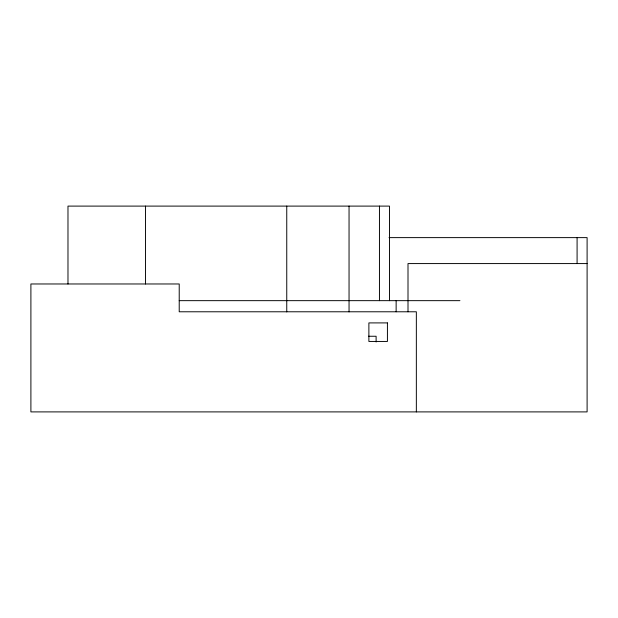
<?xml version="1.0" encoding="UTF-8"?>
<svg xmlns="http://www.w3.org/2000/svg" width="618" height="618" viewBox="0 0 618 618"><rect width="100%" height="100%" fill="white"/><g stroke="black" fill="none" stroke-linecap="round" stroke-linejoin="round"><path stroke-width="0.93" d="M389.023 237.621L587.1 237.621L587.1 411.897L30.9 411.897L30.9 283.971L179.22 283.971L179.22 311.781L416.347 311.781L416.347 411.897M587.1 263.577L408.004 263.577L408.004 311.781M179.22 300.657L459.916 300.657M368.421 336.254L376.115 336.254L376.115 342.001M577.088 237.621L577.088 263.577M396.138 300.657L396.138 311.781M389.464 300.657L389.464 206.103L67.98 206.103L67.98 283.994M379.452 206.103L379.452 300.657M349.046 206.103L349.046 311.881M286.752 206.103L286.752 311.881M145.477 206.103L145.477 283.994M387.424 322.905L368.884 322.905L368.884 341.445L387.424 341.445L387.424 322.905"/></g></svg>
